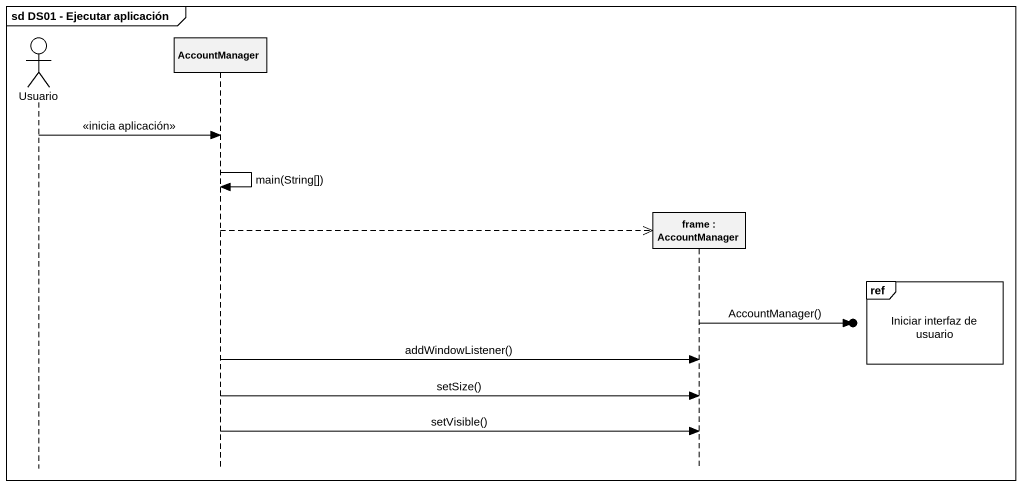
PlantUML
@startuml
mainframe sd DS01 - Ejecutar aplicación
hide footbox
actor Usuario
participant AccountManager
participant "frame : AccountManager" as frame_

Usuario -> AccountManager : <<inicia aplicación>>
AccountManager -> AccountManager : main(String[])
AccountManager -->> frame_ **
ref over frame_ : Iniciar interfaz de usuario
frame_ ->o] : AccountManager()
AccountManager -> frame_ : addWindowListener()
AccountManager -> frame_ : setSize()
AccountManager -> frame_ : setVisible()
@enduml
